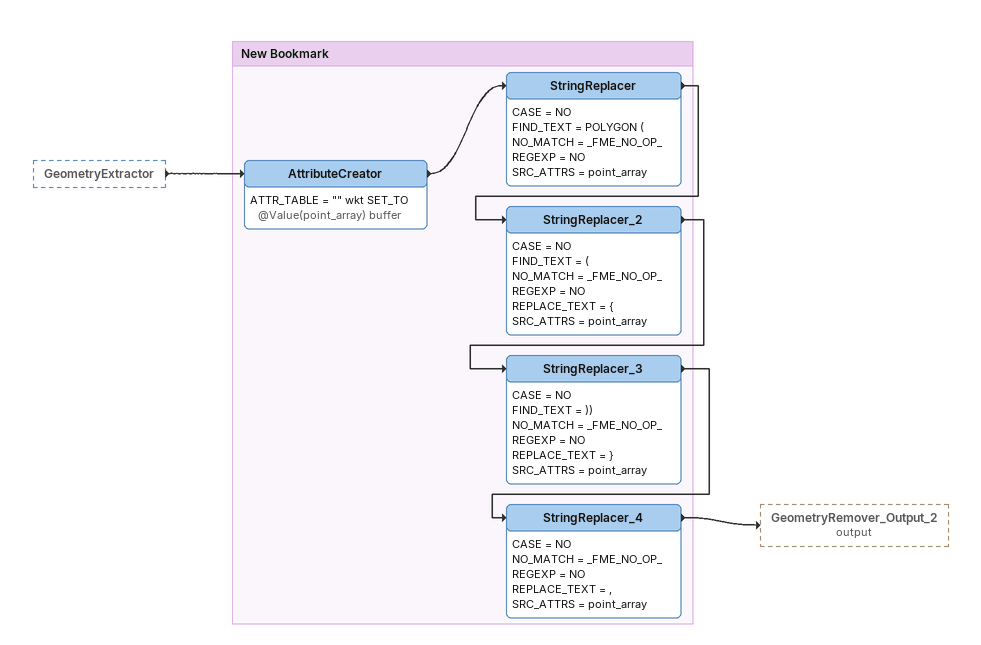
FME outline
GeometryExtractor [outside]
    -> AttributeCreator

Bookmark: New Bookmark
AttributeCreator
    ATTR_TABLE = "" wkt SET_TO @Value(point_array) buffer
    -> StringReplacer
StringReplacer
    CASE = NO
    FIND_TEXT = POLYGON (
    NO_MATCH = _FME_NO_OP_
    REGEXP = NO
    SRC_ATTRS = point_array
    -> StringReplacer_2
StringReplacer_2
    CASE = NO
    FIND_TEXT = (
    NO_MATCH = _FME_NO_OP_
    REGEXP = NO
    REPLACE_TEXT = {
    SRC_ATTRS = point_array
    -> StringReplacer_3
StringReplacer_3
    CASE = NO
    FIND_TEXT = ))
    NO_MATCH = _FME_NO_OP_
    REGEXP = NO
    REPLACE_TEXT = }
    SRC_ATTRS = point_array
    -> StringReplacer_4
StringReplacer_4
    CASE = NO
    NO_MATCH = _FME_NO_OP_
    REGEXP = NO
    REPLACE_TEXT = ,
    SRC_ATTRS = point_array
    -> GeometryRemover_Output_2 (output)
